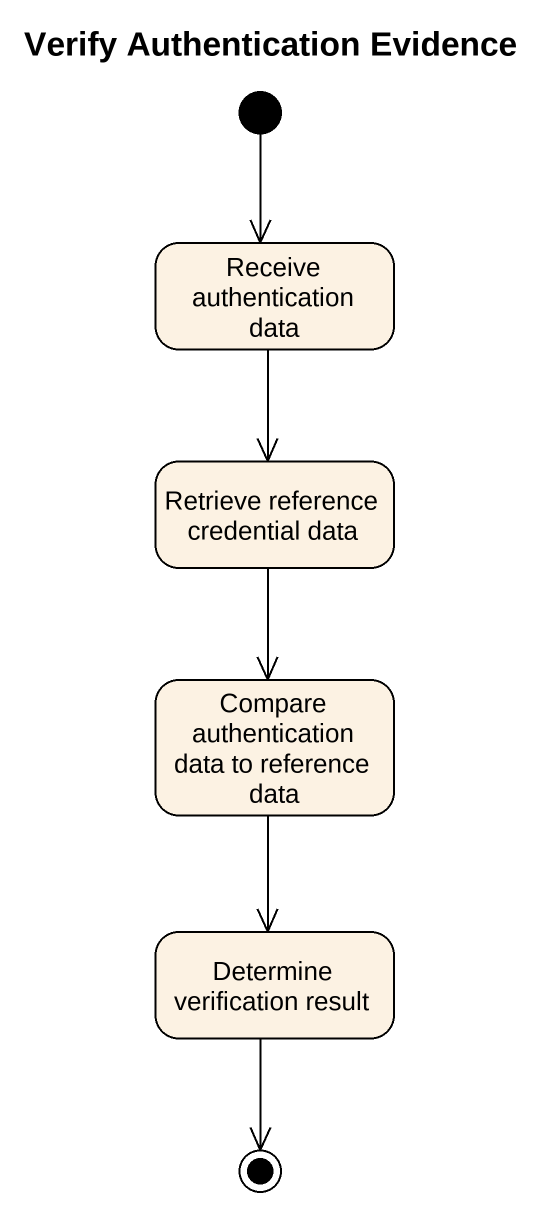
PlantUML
@startuml
title Verify Authentication Evidence
hide empty description
state "Receive authentication data" as Receive_authentication_data
state "Retrieve reference credential data" as Retrieve_reference
state "Compare authentication data to reference data" as Compare_authentication_data
state "Determine verification result" as Determine_verification
[*] --> Receive_authentication_data
Receive_authentication_data --> Retrieve_reference
Retrieve_reference --> Compare_authentication_data
Compare_authentication_data --> Determine_verification
Determine_verification --> [*]
@enduml
